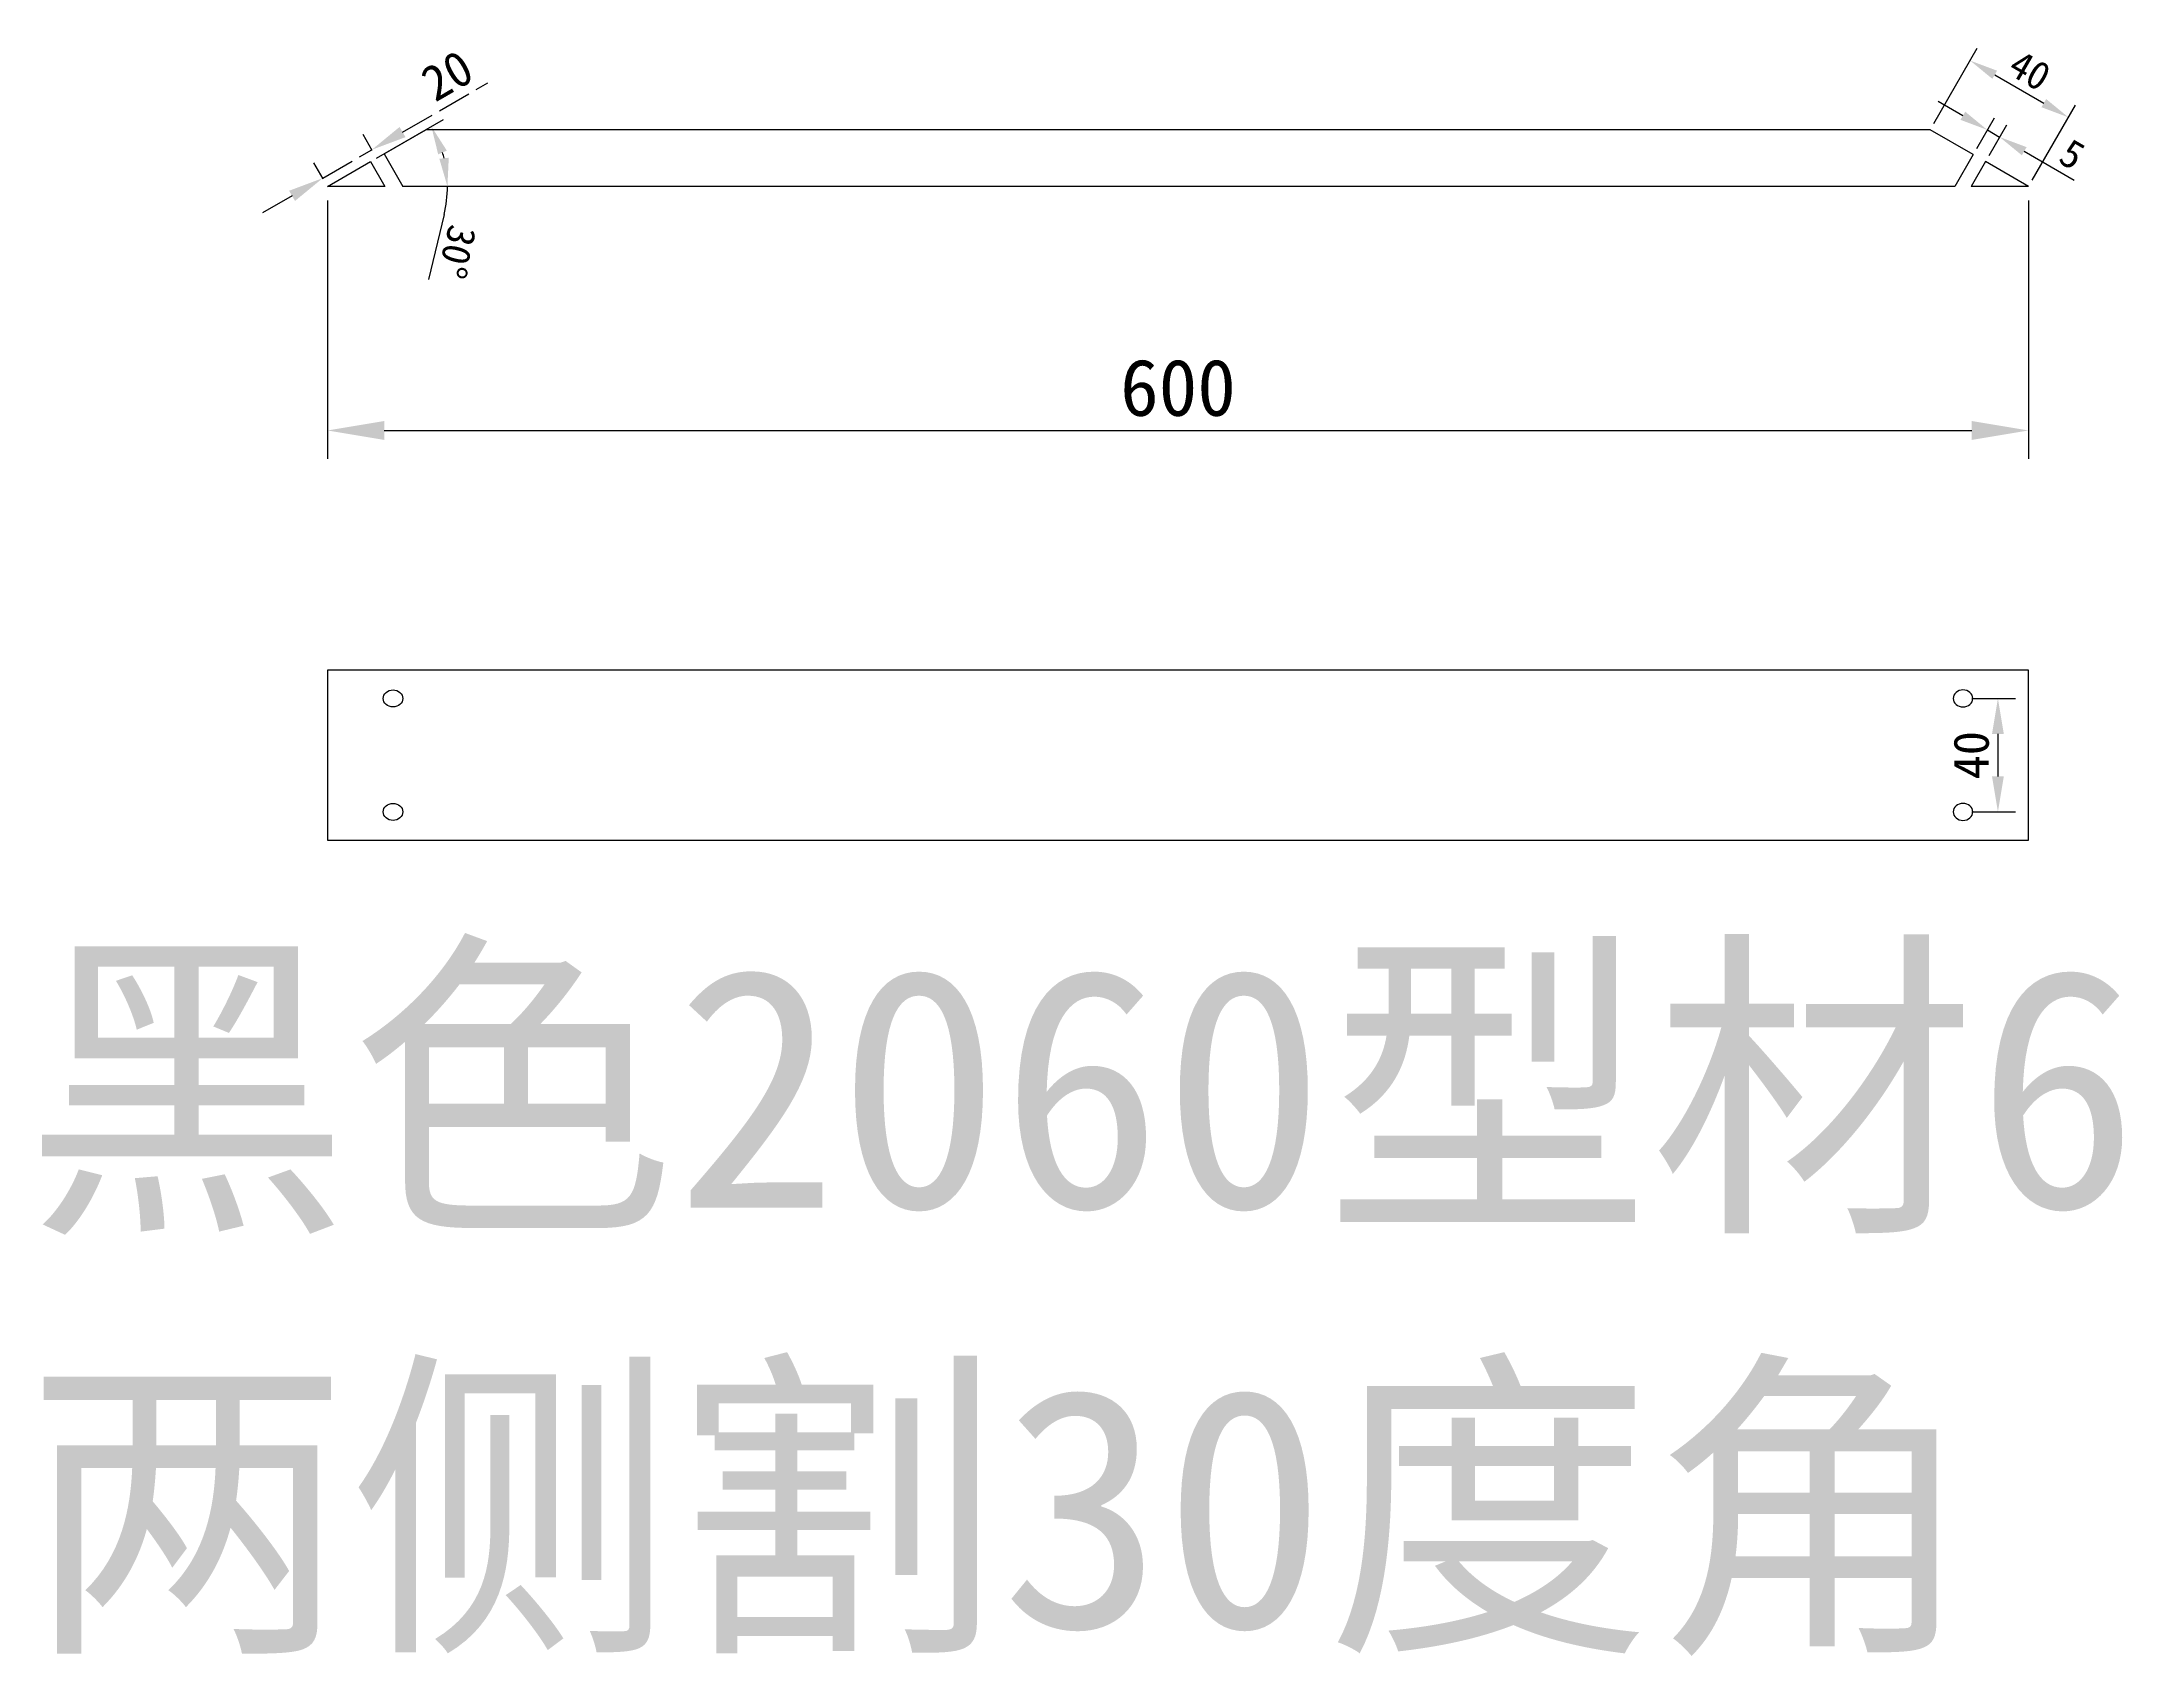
# Model space of a CAD drawing. Header units: millimetres. Extents: x 4699 to 7505, y 9276 to 12323.
# Drawn here: x 4702 to 5443, y 10845 to 11415 of the extents above; entities that cross this region are included whole.
import ezdxf

# ---------------------------------------------------------------- set-up
doc = ezdxf.new("R2010")
doc.units = ezdxf.units.MM
doc.linetypes.add('ACAD_ISO02W100', pattern=[15, 12, -3])
doc.styles.get("Standard").update_dxf_attribs({"font": 'SimSun.ttf'})
doc.dimstyles.new('ISO-25', dxfattribs={"dimtxt": 2.5, "dimasz": 2.5, "dimexe": 1.25, "dimexo": 0.625, "dimtad": 1, "dimtxsty": 'Standard', "dimcen": 2.5, "dimadec": 0, "dimazin": 0, "dimtfac": 1, "dimtmove": 0, "dimatfit": 3, "dimfxl": 1, "dimarcsym": 0})

# ---------------------------------------------------------------- blocks, each defined once
blk = doc.blocks.new('*D1')
at = {"color": 0, "lineweight": -2}
for p, q in [((4802.87, 11358.7), (4802.87, 11267.61)), ((5402.87, 11358.7), (5402.87, 11267.61)), ((4822.87, 11277.61), (5382.87, 11277.61))]:
    blk.add_line(p, q, dxfattribs=at)
at = {"color": 0}
for points in [[(4822.87, 11280.94), (4822.87, 11274.27), (4802.87, 11277.61)], [(5382.87, 11280.94), (5382.87, 11274.27), (5402.87, 11277.61)]]:
    blk.add_solid(points, dxfattribs=at)
at = {"layer": 'Defpoints', "color": 0}
for p in [(4802.87, 11363.7), (5402.87, 11363.7), (5402.87, 11277.61)]:
    blk.add_point(p, dxfattribs=at)
at = {"color": 0, "insert": (5102.87, 11292.61), "char_height": 20, "attachment_point": 5}
blk.add_mtext('600', dxfattribs=at)
blk = doc.blocks.new('*D2')
at = {"color": 0, "lineweight": -2}
for p, q in [((4820.19, 11373.7), (4843.82, 11387.34)), ((4843.97, 11353.77), (4838.44, 11330.87))]:
    blk.add_line(p, q, dxfattribs=at)
for start, end in [(13.58036, 16.41964), (346.41964, 0)]:
    blk.add_arc((4802.87, 11363.7), 42.29, start, end, dxfattribs=at)
at = {"color": 0}
for points in [[(4841.9, 11374.99), (4844.96, 11376.31), (4839.49, 11384.84)], [(4845.63, 11373.82), (4842.32, 11373.43), (4845.16, 11363.7)]]:
    blk.add_solid(points, dxfattribs=at)
at = {"layer": 'Defpoints', "color": 0}
for p in [(4818.02, 11372.45), (4842.61, 11378.16), (4802.87, 11363.7), (4829.43, 11363.7), (5376.89, 11363.7)]:
    blk.add_point(p, dxfattribs=at)
at = {"color": 0, "insert": (4848.5, 11340.56), "char_height": 10, "attachment_point": 5, "rotation": 256.41964}
blk.add_mtext('30°', dxfattribs=at)
blk = doc.blocks.new('*D4')
at = {"color": 0, "lineweight": -2}
for p, q in [((5379.72, 11388.61), (5371.06, 11393.61)), ((5384.63, 11377.11), (5390.88, 11387.94)), ((5388.38, 11383.61), (5392.71, 11381.11)), ((5388.96, 11374.61), (5395.21, 11385.44)), ((5401.37, 11376.11), (5419.03, 11365.91))]:
    blk.add_line(p, q, dxfattribs=at)
at = {"color": 0}
for points in [[(5380.56, 11390.05), (5378.89, 11387.17), (5388.38, 11383.61)], [(5402.21, 11377.55), (5400.54, 11374.67), (5392.71, 11381.11)]]:
    blk.add_solid(points, dxfattribs=at)
at = {"layer": 'Defpoints', "color": 0}
for p in [(5392.71, 11381.11), (5383.38, 11374.95), (5387.71, 11372.45)]:
    blk.add_point(p, dxfattribs=at)
at = {"color": 0, "insert": (5418.28, 11375.01), "char_height": 10, "attachment_point": 5, "rotation": 330}
blk.add_mtext('5', dxfattribs=at)
blk = doc.blocks.new('*D3')
at = {"color": 0, "lineweight": -2}
for p, q in [((5369.48, 11385.86), (5384.8, 11412.4)), ((5390.96, 11403.07), (5408.28, 11393.07)), ((5404.12, 11365.86), (5419.44, 11392.4))]:
    blk.add_line(p, q, dxfattribs=at)
at = {"color": 0}
for points in [[(5391.79, 11404.52), (5390.13, 11401.63), (5382.3, 11408.07)], [(5409.12, 11394.52), (5407.45, 11391.63), (5416.94, 11388.07)]]:
    blk.add_solid(points, dxfattribs=at)
at = {"layer": 'Defpoints', "color": 0}
for p in [(5416.94, 11388.07), (5368.23, 11383.7), (5402.87, 11363.7)]:
    blk.add_point(p, dxfattribs=at)
at = {"color": 0, "insert": (5403.37, 11404.57), "char_height": 10, "attachment_point": 5, "rotation": 330}
blk.add_mtext('40', dxfattribs=at)
blk = doc.blocks.new('*D7')
at = {"color": 0, "linetype": 'ACAD_ISO02W100', "lineweight": -2}
for p, q in [((4829.33, 11382.87), (4859.4, 11400.23)), ((4818.63, 11376.4), (4815.38, 11382.03)), ((4801.31, 11366.4), (4798.06, 11372.03)), ((4801.18, 11366.62), (4818.5, 11376.62)), ((4790.35, 11360.37), (4779.53, 11354.12))]:
    blk.add_line(p, q, dxfattribs=at)
at = {"color": 0, "linetype": 'ACAD_ISO02W100'}
for points in [[(4828.28, 11384.67), (4830.37, 11381.07), (4818.5, 11376.62)], [(4789.31, 11362.17), (4791.4, 11358.57), (4801.18, 11366.62)]]:
    blk.add_solid(points, dxfattribs=at)
at = {"layer": 'Defpoints', "color": 0, "linetype": 'ACAD_ISO02W100'}
for p in [(4818.5, 11376.62), (4820.19, 11373.7), (4802.87, 11363.7)]:
    blk.add_point(p, dxfattribs=at)
at = {"color": 0, "linetype": 'ACAD_ISO02W100', "insert": (4845.09, 11402.79), "char_height": 12.5, "attachment_point": 5, "rotation": 30}
blk.add_mtext('20', dxfattribs=at)
blk = doc.blocks.new('*D9')
at = {"color": 0, "lineweight": -2}
for p, q in [((5382.9, 11183.08), (5398.35, 11183.08)), ((5392.1, 11170.58), (5392.1, 11155.58)), ((5382.9, 11143.08), (5398.35, 11143.08))]:
    blk.add_line(p, q, dxfattribs=at)
at = {"color": 0}
for points in [[(5390.02, 11170.58), (5394.18, 11170.58), (5392.1, 11183.08)], [(5390.02, 11155.58), (5394.18, 11155.58), (5392.1, 11143.08)]]:
    blk.add_solid(points, dxfattribs=at)
at = {"layer": 'Defpoints', "color": 0}
for p in [(5379.77, 11183.08), (5379.77, 11143.08), (5392.1, 11143.08)]:
    blk.add_point(p, dxfattribs=at)
at = {"color": 0, "insert": (5382.73, 11163.08), "char_height": 12.5, "attachment_point": 5, "rotation": 90}
blk.add_mtext('40', dxfattribs=at)

msp = doc.modelspace()

# ---------------------------------------------------------------- linework, layer by layer
for p, q in [((4822.787, 11375.197), (4837.509, 11383.697)), ((5368.227, 11383.697), (4837.509, 11383.697)), ((5383.382, 11374.947), (5368.227, 11383.697)), ((4802.868, 11363.697), (4818.023, 11372.447)), ((4818.023, 11372.447), (4823.075, 11363.697)), ((4822.787, 11375.197), (4829.426, 11363.697)), ((5383.382, 11374.947), (5376.887, 11363.697)), ((5387.712, 11372.447), (5382.661, 11363.697)), ((5402.868, 11363.697), (5387.712, 11372.447)), ((4823.075, 11363.697), (4802.868, 11363.697)), ((5376.887, 11363.697), (4829.426, 11363.697)), ((5402.868, 11363.697), (5382.661, 11363.697)), ((4802.868, 11193.078), (4802.868, 11133.078)), ((5402.868, 11193.078), (4802.868, 11193.078)), ((4802.868, 11193.078), (4802.868, 11183.078)), ((5402.868, 11133.078), (5402.868, 11193.078)), ((4802.868, 11183.078), (4802.868, 11143.078)), ((4802.868, 11133.078), (5402.868, 11133.078))]:
    msp.add_line(p, q)
for centre in [(4825.962, 11183.078), (4825.962, 11143.078)]:
    msp.add_ellipse(centre, major_axis=(-3.464, 0), ratio=0.8660254)
at = {"extrusion": (0, 0, -1)}
for centre in [(5379.774, 11183.078), (5379.774, 11143.078)]:
    msp.add_ellipse(centre, major_axis=(3.464, 0), ratio=0.8660254, dxfattribs=at)

# ---------------------------------------------------------------- texts
for s, height, p in [('黑色2060型材600MM长度，3根', 84.21763, (4695.826, 11003.54)), ('两侧割30度角', 84.2176, (4695.826, 10855.458))]:
    msp.add_text(s, height=height).set_placement(p)

# ---------------------------------------------------------------- dimensions: what is measured, and where the dimension line sits
at = {"linetype": 'ACAD_ISO02W100'}
dim = msp.add_aligned_dim(p1=(4802.868, 11363.697), p2=(4820.188, 11373.697), distance=3.376, dimstyle='ISO-25', override={"dimscale": 0}, dxfattribs=at)
dim.commit()
dim.dimension.update_dxf_attribs({"geometry": '*D7', "text_midpoint": (4845.086, 11402.795)})
for p1, p2, distance, picture, middle in [((5368.227, 11383.697), (5402.868, 11363.697), 28.148, '*D3', (5403.371, 11404.569)), ((5383.382, 11374.947), (5387.712, 11372.447), 10.003, '*D4', (5418.283, 11375.007))]:
    dim = msp.add_aligned_dim(p1=p1, p2=p2, distance=distance, dimstyle='ISO-25', override={"dimscale": 0})
    dim.commit()
    dim.dimension.update_dxf_attribs({"geometry": picture, "text_midpoint": middle})
dim = msp.add_angular_dim_2l(base=(4842.607, 11378.16), line1=((5376.887, 11363.697), (4829.426, 11363.697)), line2=((4802.868, 11363.697), (4818.023, 11372.447)), dimstyle='ISO-25', override={"dimscale": 0})
dim.commit()
dim.dimension.update_dxf_attribs({"geometry": '*D2', "text_midpoint": (4848.499, 11340.557)})
dim = msp.add_linear_dim(base=(5402.868, 11277.607), p1=(4802.868, 11363.697), p2=(5402.868, 11363.697), dimstyle='ISO-25', override={"dimscale": 0})
dim.commit()
dim.dimension.update_dxf_attribs({"geometry": '*D1', "text_midpoint": (5102.868, 11292.607)})
dim = msp.add_linear_dim(base=(5392.1, 11143.078), p1=(5379.774, 11183.078), p2=(5379.774, 11143.078), angle=90, dimstyle='ISO-25', override={"dimscale": 0})
dim.commit()
dim.dimension.update_dxf_attribs({"geometry": '*D9', "text_midpoint": (5382.725, 11163.078)})

doc.saveas('drawing.dxf')
